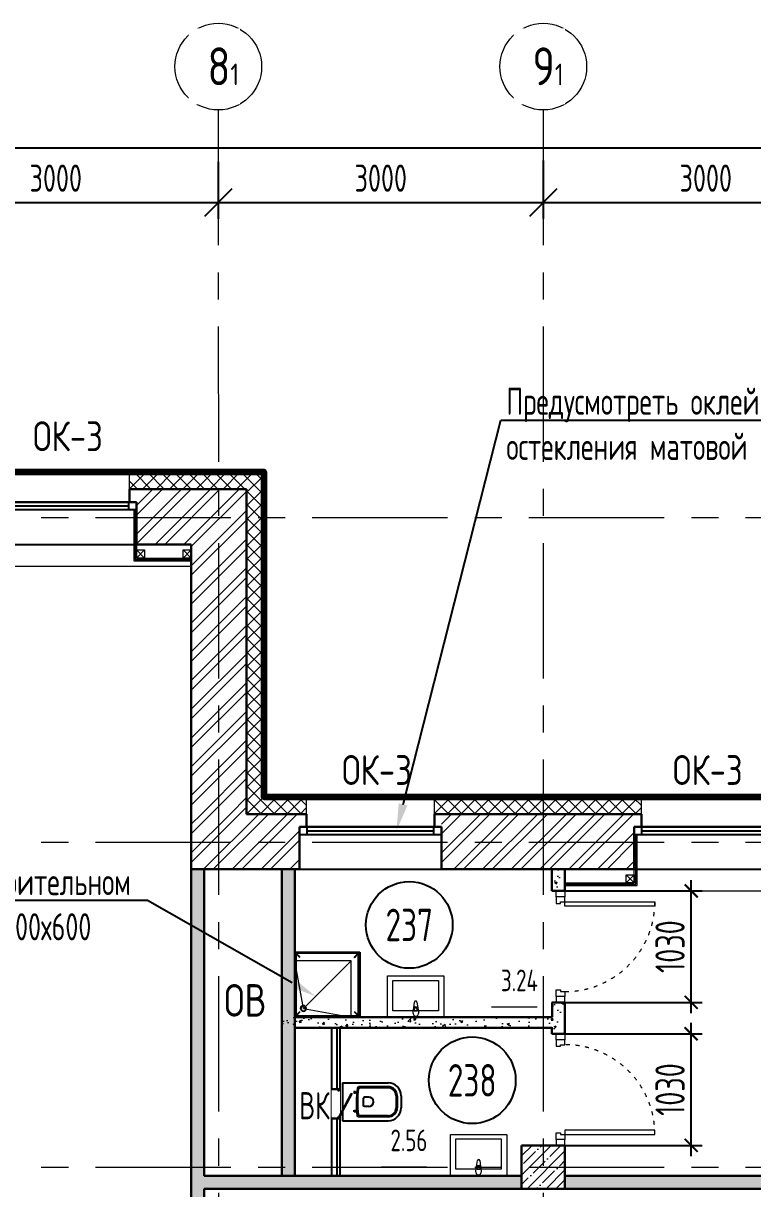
# Model space of a CAD drawing. Header units: millimetres. Extents: x -354900 to 8840672, y 0 to 292181.
# Drawn here: x -64096 to -57363, y 124401 to 135163 of the extents above; entities that cross this region are included whole.
import ezdxf
from ezdxf import colors
from ezdxf.entities.mleader import LeaderData, LeaderLine
from ezdxf.enums import TextEntityAlignment as Align
from ezdxf.math import Vec2, Vec3

# ---------------------------------------------------------------- set-up
doc = ezdxf.new("R2010")
doc.units = ezdxf.units.MM
doc.header["$MEASUREMENT"] = 0
doc.set_wipeout_variables(frame=1)
doc.linetypes.add('ACAD_ISO03W100', pattern=[30, 12, -18])
doc.linetypes.add('CENTER', pattern=[2, 1.25, -0.25, 0.25, -0.25])
doc.layers.get('0').update_dxf_attribs({"color": 250, "lineweight": 9})
for name, color, linetype, lineweight in [('_0', 250, 'Continuous', 9), ('АР_Выноски АПР', 7, 'Continuous', 5), ('АР_Двери', 5, 'Continuous', 18), ('АР_Колонны', 5, 'Continuous', 30), ('АР_Колонны Штрих', 250, 'Continuous', 5), ('АР_Маркер экспликации', 239, 'Continuous', 13), ('АР_Навесной фасад', 5, 'Continuous', 5), ('АР_Номер помещения', 1, 'Continuous', 25), ('АР_Оси', 193, 'Continuous', 9), ('АР_Оси размеры', 164, 'Continuous', 9), ('АР_Перегородки газоблок', 165, 'Continuous', 30), ('АР_Перегородки газоблок_Штрих', 165, 'Continuous', 5), ('АР_Подоконники', 163, 'Continuous', 9), ('АР_Помещения_площадь', 19, 'Continuous', 9), ('АР_Размеры', 175, 'Continuous', 9), ('АР_Размеры дверей', 15, 'Continuous', 0), ('АР_Сущ Несущая стена', 202, 'Continuous', 30), ('АР_Утеплитель', 250, 'Continuous', 9), ('АР_Штриховка кирпич', 250, 'Continuous', 9), ('Маркировка ОКОН', 7, 'Continuous', 18)]:
    doc.layers.add(name, color=color, linetype=linetype, lineweight=lineweight)
for name, color, linetype in [('АР_новое окно', 160, 'Continuous'), ('АР_Отверстия', 251, 'Continuous'), ('ТХ_сантехника', 253, 'Continuous')]:
    doc.layers.add(name, color=color, linetype=linetype)
doc.styles.add('ICOCPEUR', font='isocpeur.ttf')
doc.styles.add('ISOCPEUR', font='isocpeur.ttf', dxfattribs={"width": 0.7})
doc.styles.add('PDF ISOCPEUR', font='isocpeur.ttf')
doc.styles.get("Standard").update_dxf_attribs({"font": 'isocpeur.ttf'})
doc.styles.add('ГОСТ 2.304', font='isocpeur.ttf', dxfattribs={"width": 0.7})
doc.dimstyles.new('R_100', dxfattribs={"dimtxt": 270, "dimasz": 120, "dimexe": 100, "dimexo": 0, "dimgap": 60, "dimtad": 1, "dimdec": 0, "dimrnd": 5, "dimzin": 0, "dimdsep": 46, "dimtxsty": 'ISOCPEUR', "dimblk": 'ARCHTICK', "dimcen": 0, "dimdle": 100, "dimclrd": 256, "dimclre": 256, "dimclrt": 256, "dimadec": 0, "dimazin": 0, "dimtfac": 2, "dimtdec": 0, "dimtofl": 0, "dimtmove": 1, "dimatfit": 3, "dimfxl": 1, "dimtvp": 3, "dimtolj": 1, "dimtzin": 0, "dimarcsym": 0})
doc.dimstyles.new('СПДС', dxfattribs={"dimscale": 100, "dimtxt": 2.5, "dimasz": 2.5, "dimexe": 1.5, "dimexo": 0, "dimgap": 1, "dimtad": 1, "dimdec": 0, "dimrnd": 1, "dimtxsty": 'ГОСТ 2.304', "dimblk": 'OBLIQUE', "dimcen": 2.5, "dimdle": 1.5, "dimadec": 0, "dimazin": 2, "dimtfac": 0.75, "dimtdec": 0, "dimtmove": 1, "dimatfit": 3, "dimfxl": 1, "dimtolj": 1, "dimarcsym": 1})
pattern_1 = [(45, (-1060825.4, 164426.86), (-132.58252, 132.58252), []), (45, (-1060737.02, 164426.86), (-132.58252, 132.58252), [])]
pattern_2 = [(50, (0, 0), (215.17805, -18.82564), [22.5, -247.5]), (355, (0, 0), (-41.6254, 225.65764), [18, -198]), (100.45144, (17.93, -1.57), (173.55265, 206.832), [19.12206, -210.34263]), (46.1842, (0, 60), (320.1724, -49.6558), [33.75, -371.25]), (96.63564, (26.68, 55.86), (280.3986, 292.2356), [28.6831, -315.5141]), (351.18416, (0, 60), (280.3986, 292.2356), [27, -297]), (21, (30, 45), (179.07212, -120.78567), [22.5, -247.5]), (326, (30, 45), (72.9946, 217.545), [18, -198]), (71.45144, (44.92, 34.93), (252.0667, 96.75935), [19.12206, -210.34263]), (37.5, (0, 0), (3.647957, 99.868156), [0, -195.6, 0, -201, 0, -198.75]), (7.5, (0, 0), (78.92086, 118.32351), [0, -114.6, 0, -191.1, 0, -75.75]), (327.5, (-66.9, 0), (160.14673, -6.76646), [0, -75, 0, -234, 0, -310.5]), (317.5, (-96.9, 0), (174.95585, 30.0315), [0, -97.5, 0, -155.4, 0, -220.5])]

# ---------------------------------------------------------------- blocks, each defined once
blk = doc.blocks.new('*U455')
for points in [[(-55, -80), (-55, 0), (-115, 0), (-115, -40), (-100, -40), (-100, -80), (-55, -80)], [(0, 0), (0, -80), (-55, -80), (-55, 0), (0, 0)], [(-1030, 0), (-1030, -80), (-975, -80), (-975, 0), (-1030, 0)], [(-975, -80), (-975, 0), (-915, 0), (-915, -40), (-930, -40), (-930, -80), (-975, -80)]]:
    blk.add_lwpolyline(points)
blk.add_lwpolyline([(-100, -80), (-100, -910), (-140, -910), (-140, -80)], close=True)
at = {"linetype": 'ACAD_ISO03W100', "ltscale": 3}
blk.add_arc((-100, -80), 830, 180, 270, dxfattribs=at)
blk = doc.blocks.new('*U501')
for points in [[(0, 0), (0, -80), (55, -80), (55, 0), (0, 0)], [(55, -80), (55, 0), (115, 0), (115, -40), (100, -40), (100, -80), (55, -80)], [(975, -80), (975, 0), (915, 0), (915, -40), (930, -40), (930, -80), (975, -80)], [(1030, 0), (1030, -80), (975, -80), (975, 0), (1030, 0)]]:
    blk.add_lwpolyline(points)
blk.add_lwpolyline([(100, -80), (100, -910), (140, -910), (140, -80)], close=True)
at = {"linetype": 'ACAD_ISO03W100', "ltscale": 3}
blk.add_arc((100, -80), 830, 270, 0, dxfattribs=at)
blk = doc.blocks.new('*U81')
at = {"layer": 'АР_новое окно', "lineweight": 20}
for p, q in [((0, 1310), (-70, 1310)), ((0, 0), (-70, 0))]:
    blk.add_line(p, q, dxfattribs=at)
at = {"layer": 'АР_новое окно'}
for p, q in [((-70, 1310), (-70, 0)), ((-70, 0), (-70, 1310)), ((0, 1310), (0, 0)), ((0, 1240), (-70, 1240)), ((-35, 1240), (-35, 70)), ((0, 70), (-70, 70))]:
    blk.add_line(p, q, dxfattribs=at)
blk = doc.blocks.new('_Oblique')
at = {"color": 0, "linetype": 'ByBlock', "lineweight": -2}
blk.add_line((-0.5, -0.5), (0.5, 0.5), dxfattribs=at)
blk = doc.blocks.new('*D186')
at = {"layer": 'АР_Оси размеры', "color": 0, "lineweight": -2, "ltscale": 100, "transparency": 16777216}
for p, q in [((-65296, 133890), (-65296, 133358)), ((-62296, 133884), (-62296, 133358)), ((-65446, 133508), (-62146, 133508))]:
    blk.add_line(p, q, dxfattribs=at)
at = {"layer": 'АР_Оси размеры', "color": 0, "lineweight": -2, "ltscale": 100, "transparency": 16777216, "xscale": 250, "yscale": 250, "zscale": 250, "rotation": 180}
blk.add_blockref('_Oblique', (-65296, 133508), dxfattribs=at)
at = {"layer": 'АР_Оси размеры', "color": 0, "lineweight": -2, "ltscale": 100, "transparency": 16777216, "xscale": 250, "yscale": 250, "zscale": 250}
blk.add_blockref('_Oblique', (-62296, 133508), dxfattribs=at)
at = {"layer": 'АР_Оси размеры', "color": 0, "ltscale": 100, "transparency": 16777216, "insert": (-63796, 133733), "char_height": 250, "attachment_point": 5, "style": 'ГОСТ 2.304'}
blk.add_mtext('\\A1;3000', dxfattribs=at)
blk = doc.blocks.new('*D187')
at = {"layer": 'АР_Оси размеры', "color": 0, "lineweight": -2, "ltscale": 100, "transparency": 16777216}
for p, q in [((-59296, 133896), (-59296, 133358)), ((-62296, 133884), (-62296, 133358)), ((-62446, 133508), (-59146, 133508))]:
    blk.add_line(p, q, dxfattribs=at)
at = {"layer": 'АР_Оси размеры', "color": 0, "lineweight": -2, "ltscale": 100, "transparency": 16777216, "xscale": 250, "yscale": 250, "zscale": 250, "rotation": 180}
blk.add_blockref('_Oblique', (-62296, 133508), dxfattribs=at)
at = {"layer": 'АР_Оси размеры', "color": 0, "lineweight": -2, "ltscale": 100, "transparency": 16777216, "xscale": 250, "yscale": 250, "zscale": 250}
blk.add_blockref('_Oblique', (-59296, 133508), dxfattribs=at)
at = {"layer": 'АР_Оси размеры', "color": 0, "ltscale": 100, "transparency": 16777216, "insert": (-60796, 133733), "char_height": 250, "attachment_point": 5, "style": 'ГОСТ 2.304'}
blk.add_mtext('\\A1;3000', dxfattribs=at)
blk = doc.blocks.new('*D188')
at = {"layer": 'АР_Оси размеры', "color": 0, "lineweight": -2, "ltscale": 100, "transparency": 16777216}
for p, q in [((-59296, 133896), (-59296, 133358)), ((-56296, 133849), (-56296, 133358)), ((-59446, 133508), (-56146, 133508))]:
    blk.add_line(p, q, dxfattribs=at)
at = {"layer": 'АР_Оси размеры', "color": 0, "lineweight": -2, "ltscale": 100, "transparency": 16777216, "xscale": 250, "yscale": 250, "zscale": 250, "rotation": 180}
blk.add_blockref('_Oblique', (-59296, 133508), dxfattribs=at)
at = {"layer": 'АР_Оси размеры', "color": 0, "lineweight": -2, "ltscale": 100, "transparency": 16777216, "xscale": 250, "yscale": 250, "zscale": 250}
blk.add_blockref('_Oblique', (-56296, 133508), dxfattribs=at)
at = {"layer": 'АР_Оси размеры', "color": 0, "ltscale": 100, "transparency": 16777216, "insert": (-57796, 133733), "char_height": 250, "attachment_point": 5, "style": 'ГОСТ 2.304'}
blk.add_mtext('\\A1;3000', dxfattribs=at)
blk = doc.blocks.new('*D197')
at = {"layer": 'АР_Оси размеры', "color": 0, "lineweight": -2, "ltscale": 100, "transparency": 16777216}
for p, q in [((-83296, 134013), (-83296, 134163)), ((-19786, 134013), (-19786, 134163)), ((-83446, 134013), (-19636, 134013))]:
    blk.add_line(p, q, dxfattribs=at)
at = {"layer": 'АР_Оси размеры', "color": 0, "lineweight": -2, "ltscale": 100, "transparency": 16777216, "xscale": 250, "yscale": 250, "zscale": 250, "rotation": 180}
blk.add_blockref('_Oblique', (-83296, 134013), dxfattribs=at)
at = {"layer": 'АР_Оси размеры', "color": 0, "lineweight": -2, "ltscale": 100, "transparency": 16777216, "xscale": 250, "yscale": 250, "zscale": 250}
blk.add_blockref('_Oblique', (-19786, 134013), dxfattribs=at)
at = {"layer": 'АР_Оси размеры', "color": 0, "ltscale": 100, "transparency": 16777216, "insert": (-51541, 134238), "char_height": 250, "attachment_point": 5, "style": 'ГОСТ 2.304'}
blk.add_mtext('\\A1;63510', dxfattribs=at)
blk = doc.blocks.new('*U61')
at = {"layer": 'АР_Номер помещения', "color": 7}
blk.add_circle((-17005, 585), 400, dxfattribs=at)
at = {"layer": 'АР_Помещения_площадь', "color": 7}
blk.add_line((-15823, -174), (-16245, -174), dxfattribs=at)
at = {"color": 7, "style": 'ISOCPEUR', "width": 0.7, "flags": 1}
blk.add_attdef('КАТЕГОРИЯ', (-499, -2092), '', height=250, dxfattribs=at)
at = {"layer": 'АР_Номер помещения', "color": 7, "style": 'ISOCPEUR', "width": 0.7}
blk.add_attdef('НОМЕР_ПОМЕЩЕНИЯ', text='', height=300, dxfattribs=at).set_placement((-17005, 585), align=Align.MIDDLE_CENTER)
at = {"layer": 'АР_Помещения_площадь', "color": 7, "lineweight": 30, "width": 0.7, "flags": 104}
blk.add_attdef('ИМЯ_ПОМЕЩЕНИЯ', text='', height=100, dxfattribs=at).set_placement((130, 1300), align=Align.MIDDLE_CENTER)
at = {"layer": 'АР_Помещения_площадь', "color": 7, "style": 'ISOCPEUR', "width": 0.7}
blk.add_attdef('ПЛОЩАДЬ_ПОМЕЩЕНИЯ', text='', height=200, dxfattribs=at).set_placement((-15818, 72), align=Align.MIDDLE_RIGHT)
blk = doc.blocks.new('*U62')
at = {"layer": 'АР_Номер помещения', "color": 7}
blk.add_circle((-16023, 779), 400, dxfattribs=at)
at = {"layer": 'АР_Помещения_площадь', "color": 7}
blk.add_line((-16442, -22), (-16865, -22), dxfattribs=at)
at = {"color": 7, "style": 'ISOCPEUR', "width": 0.7, "flags": 1}
blk.add_attdef('КАТЕГОРИЯ', (-499, -2092), '', height=250, dxfattribs=at)
at = {"layer": 'АР_Номер помещения', "color": 7, "style": 'ISOCPEUR', "width": 0.7}
blk.add_attdef('НОМЕР_ПОМЕЩЕНИЯ', text='', height=300, dxfattribs=at).set_placement((-16023, 779), align=Align.MIDDLE_CENTER)
at = {"layer": 'АР_Помещения_площадь', "color": 7, "lineweight": 30, "width": 0.7, "flags": 104}
blk.add_attdef('ИМЯ_ПОМЕЩЕНИЯ', text='', height=100, dxfattribs=at).set_placement((130, 1300), align=Align.MIDDLE_CENTER)
at = {"layer": 'АР_Помещения_площадь', "color": 7, "style": 'ISOCPEUR', "width": 0.7}
blk.add_attdef('ПЛОЩАДЬ_ПОМЕЩЕНИЯ', text='', height=200, dxfattribs=at).set_placement((-16437, 224), align=Align.MIDDLE_RIGHT)
blk = doc.blocks.new('*U46')
at = {"layer": 'АР_Номер помещения', "color": 7}
blk.add_circle((-13546, 6594), 400, dxfattribs=at)
at = {"layer": 'АР_Помещения_площадь', "color": 7}
blk.add_line((-10339, 344), (-10761, 344), dxfattribs=at)
at = {"color": 7, "style": 'ISOCPEUR', "width": 0.7, "flags": 1}
blk.add_attdef('КАТЕГОРИЯ', (-499, -2092), '', height=250, dxfattribs=at)
at = {"layer": 'АР_Номер помещения', "color": 7, "style": 'ISOCPEUR', "width": 0.7}
blk.add_attdef('НОМЕР_ПОМЕЩЕНИЯ', text='', height=300, dxfattribs=at).set_placement((-13546, 6594), align=Align.MIDDLE_CENTER)
at = {"layer": 'АР_Помещения_площадь', "color": 7, "lineweight": 30, "width": 0.7, "flags": 104}
blk.add_attdef('ИМЯ_ПОМЕЩЕНИЯ', text='', height=100, dxfattribs=at).set_placement((130, 1300), align=Align.MIDDLE_CENTER)
at = {"layer": 'АР_Помещения_площадь', "color": 7, "style": 'ISOCPEUR', "width": 0.7}
blk.add_attdef('ПЛОЩАДЬ_ПОМЕЩЕНИЯ', text='', height=200, dxfattribs=at).set_placement((-10334, 591), align=Align.MIDDLE_RIGHT)
blk = doc.blocks.new('Из_буфера30949')
for p, q in [((-600, 0), (-600, 600)), ((-600, 600), (0, 600)), ((-590, 590), (-590, 10)), ((-10, 590), (-590, 590)), ((-10, 10), (-10, 590)), ((0, 600), (0, 0)), ((0, 0), (-600, 0)), ((-590, 10), (-10, 10))]:
    blk.add_line(p, q)
for start, end in [(90, 270), (270, 90)]:
    blk.add_arc((-80, 80), 25, start, end)
for points, knots in [([(-550, 550), (-553, 554), (-559, 559), (-565, 565), (-569, 569), (-572, 572), (-575, 575), (-578, 578), (-580, 580), (-582, 582), (-585, 585), (-587, 587), (-589, 589), (-590, 590), (-590, 590)], [0, 0, 0, 0, 0.166667, 0.25, 0.333333, 0.375, 0.416667, 0.5, 0.541667, 0.583333, 0.666667, 0.75, 0.833333, 1, 1, 1, 1]), ([(-50, 550), (-46, 553), (-41, 559), (-35, 565), (-31, 569), (-28, 572), (-25, 575), (-22, 578), (-20, 580), (-18, 582), (-15, 585), (-13, 587), (-11, 589), (-10, 590), (-10, 590)], [0, 0, 0, 0, 0.166667, 0.25, 0.333333, 0.375, 0.416667, 0.5, 0.541667, 0.583333, 0.666667, 0.75, 0.833333, 1, 1, 1, 1]), ([(-550, 50), (-554, 47), (-559, 41), (-565, 35), (-569, 31), (-572, 28), (-575, 25), (-578, 22), (-580, 20), (-582, 18), (-585, 15), (-587, 13), (-589, 11), (-590, 10), (-590, 10)], [0, 0, 0, 0, 0.166667, 0.25, 0.333333, 0.375, 0.416667, 0.5, 0.541667, 0.583333, 0.666667, 0.75, 0.833333, 1, 1, 1, 1]), ([(-10, 10), (-10, 10), (-11, 11), (-13, 13), (-15, 15), (-18, 18), (-20, 20), (-22, 22), (-25, 25), (-28, 28), (-31, 31), (-35, 35), (-41, 41), (-47, 46), (-50, 50)], [-1, -1, -1, -1, -0.833333, -0.75, -0.666667, -0.583333, -0.541667, -0.5, -0.416667, -0.375, -0.333333, -0.25, -0.166667, 0, 0, 0, 0])]:
    blk.add_open_spline(points, degree=3, knots=knots)
blk = doc.blocks.new('Из_буфера27431')
at = {"linetype": 'Continuous', "lineweight": 5}
for p, q in [((-139, 11), (-86, 18)), ((-139, 11), (-86, 18)), ((-76, 21), (-34, 25)), ((-76, 21), (-34, 25)), ((-59, 14), (-74, 14)), ((-59, 14), (-74, 14)), ((-59, -14), (-59, 14)), ((-59, -14), (-59, 14)), ((-86, -18), (-139, -11)), ((-86, -18), (-139, -11)), ((-34, -25), (-76, -21)), ((-34, -25), (-76, -21)), ((-74, -14), (-59, -14)), ((-74, -14), (-59, -14))]:
    blk.add_line(p, q, dxfattribs=at)
for points in [[(0, -260), (-380, -260), (-380, 260), (0, 260)], [(-59, -210), (-339, -210), (-339, 210), (-59, 210)], [(-59, -210), (-339, -210), (-339, 210), (-59, 210)]]:
    blk.add_lwpolyline(points, close=True, dxfattribs=at)
for centre, radius, start, end in [((-137, 0), 11.2, 97.1389, 262.8611), ((-137, 0), 11.2, 97.1389, 262.8611), ((-74, 0), 21.1, 122.771, 237.229), ((-74, 0), 21.1, 122.771, 237.229), ((-74, 0), 13.6, 90, 270), ((-74, 0), 13.6, 90, 270), ((-74, 0), 21.1, 95.1696, 122.771), ((-74, 0), 21.1, 95.1696, 122.771), ((-34, 0), 25, 270, 90), ((-34, 0), 25, 270, 90), ((-74, 0), 21.1, 237.229, 264.8304), ((-74, 0), 21.1, 237.229, 264.8304)]:
    blk.add_arc(centre, radius, start, end, dxfattribs=at)
blk = doc.blocks.new('унитаз поликлиники')
for p, q in [((0, 175), (0, -175)), ((0, 175), (420, 175)), ((420, 139), (150, 139)), ((420, 129), (157, 129)), ((126, 87), (100, 87)), ((112, 73), (112, 100)), ((192, -34), (192, 34)), ((242, 44), (202, 44)), ((494, 57), (494, -57)), ((504, 55), (504, -55)), ((540, 55), (540, -55)), ((126, -87), (99, -86)), ((112, -73), (112, -100)), ((242, -44), (202, -44)), ((0, -175), (420, -175)), ((420, -139), (148, -139)), ((420, -129), (155, -129))]:
    blk.add_line(p, q)
for centre, radius, start, end in [((420, 55), 120, 0, 90), ((420, 55), 83.5, 359.8619, 90.3335), ((420, 55), 74, 0, 90), ((242, 0), 43.7, 270, 90), ((420, -55), 120, 270, 0), ((420, -55), 84, 270, 0), ((420, -55), 74, 270, 358.4018)]:
    blk.add_arc(centre, radius, start, end)
at = {"extrusion": (0, 0, -1)}
for centre, major_axis, ratio, start_param, end_param in [((1158, 0), (-731, -726), 0.993775, 0.659849, 0.910919), ((984, 0), (-23, -941), 0.89728, 1.422258, 1.677847), ((150, 127), (-5.6, -10.5), 0.821373, 1.269211, 2.570669), ((154, 120), (-5.61, -7.72), 0.798093, 1.232924, 2.686723), ((202, -33), (4.12, -9.49), 0.964797, 0.42926, 1.943413), ((148, -127), (5.4, -10.4), 0.836443, 0.56114, 1.877577), ((155, -117), (5.3, -10.4), 0.842984, 0.549902, 1.8819)]:
    blk.add_ellipse(centre, major_axis=major_axis, ratio=ratio, start_param=start_param, end_param=end_param, dxfattribs=at)
blk.add_ellipse((112, 87), major_axis=(3.55, 3.55), ratio=1, dxfattribs=at)
blk.add_ellipse((202, 33), major_axis=(4.12, 9.49), ratio=0.964797, start_param=0.42926, end_param=1.943413)
blk.add_ellipse((112, -87), major_axis=(3.54, -3.55), ratio=1)
blk = doc.blocks.new('_ArchTick')
at = {"color": 0, "linetype": 'ByBlock', "const_width": 0.15}
blk.add_lwpolyline([(-0.5, -0.5), (0.5, 0.5)], dxfattribs=at)
blk = doc.blocks.new('*D500')
at = {"layer": 'АР_Размеры дверей', "lineweight": -2, "ltscale": 100, "transparency": 16777216}
for p, q in [((-57931, 124701), (-57931, 125931)), ((-59176, 125831), (-57831, 125831)), ((-59176, 124801), (-57831, 124801))]:
    blk.add_line(p, q, dxfattribs=at)
at = {"layer": 'АР_Размеры дверей', "lineweight": -2, "ltscale": 100, "transparency": 16777216, "xscale": 120, "yscale": 120, "zscale": 120}
for p, rotation in [((-57931, 125831), 90), ((-57931, 124801), 270)]:
    blk.add_blockref('_ArchTick', p, dxfattribs=dict(at, rotation=rotation))
at = {"layer": 'АР_Размеры дверей', "ltscale": 100, "transparency": 16777216, "insert": (-58126, 125316), "char_height": 270, "attachment_point": 5, "rotation": 90, "style": 'ISOCPEUR'}
blk.add_mtext('\\A1;1030', dxfattribs=at)
blk = doc.blocks.new('*D502')
at = {"layer": 'АР_Размеры дверей', "lineweight": -2, "ltscale": 100, "transparency": 16777216}
for p, q in [((-57931, 126021), (-57931, 127251)), ((-59176, 127151), (-57831, 127151)), ((-59176, 126121), (-57831, 126121))]:
    blk.add_line(p, q, dxfattribs=at)
at = {"layer": 'АР_Размеры дверей', "lineweight": -2, "ltscale": 100, "transparency": 16777216, "xscale": 120, "yscale": 120, "zscale": 120}
for p, rotation in [((-57931, 127151), 90), ((-57931, 126121), 270)]:
    blk.add_blockref('_ArchTick', p, dxfattribs=dict(at, rotation=rotation))
at = {"layer": 'АР_Размеры дверей', "ltscale": 100, "transparency": 16777216, "insert": (-58126, 126636), "char_height": 270, "attachment_point": 5, "rotation": 90, "style": 'ISOCPEUR'}
blk.add_mtext('\\A1;1030', dxfattribs=at)
blk = doc.blocks.new('A$Ce02d65bd')
at = {"ltscale": 100}
for points in [[(0, 0), (0, 75), (75, 75), (75, 0), (0, 0)], [(0, 0), (75, 75)], [(0, 75), (75, 0)]]:
    blk.add_lwpolyline(points, dxfattribs=at)
blk = doc.blocks.new('A$Ccaf15605')
at = {"layer": 'ТХ_сантехника', "lineweight": 13, "ltscale": 500}
for p, q in [((0, 0), (-80, 440)), ((440, 440), (0, 0)), ((0, 0), (440, -80))]:
    blk.add_line(p, q, dxfattribs=at)
for points in [[(520, 520), (-80, 520), (-80, -80), (520, -80)], [(440, 440), (-80, 440), (-80, -80), (440, -80)]]:
    blk.add_lwpolyline(points, close=True, dxfattribs=at)
blk.add_circle((0, 0), 25, dxfattribs=at)
blk = doc.blocks.new('*U610')
at = {"color": 7}
blk.add_wipeout([(-565, 60), (445, 60), (445, -218), (-565, -218)], dxfattribs=at)
for p, q in [((-530, 60), (-565, 60)), ((-550, 60), (-550, -10)), ((-550, -10), (-550, 60)), ((-510, 60), (-530, 60)), ((-510, 20), (-510, 60)), ((-500, 20), (-510, 20)), ((-500, -10), (-500, 20)), ((380, -10), (380, 20)), ((380, 20), (390, 20)), ((390, 20), (390, 60)), ((390, 60), (410, 60)), ((410, 60), (445, 60)), ((430, 60), (430, -10)), ((430, -10), (430, 60)), ((-565, -10), (-530, -10)), ((-530, -10), (-500, -10)), ((410, -10), (380, -10)), ((445, -10), (410, -10))]:
    blk.add_line(p, q)
at = {"lineweight": 30}
for p, q in [((-565, 60), (-565, -218)), ((445, 60), (445, -218))]:
    blk.add_line(p, q, dxfattribs=at)
blk.add_lwpolyline([(389, 60), (370, 25), (-424, 448), (-406, 483)], close=True)

msp = doc.modelspace()

# ---------------------------------------------------------------- hatches: boundary and pattern name
at = {"layer": 'АР_Колонны Штрих', "ltscale": 100}
h = msp.add_hatch(dxfattribs=at)
h.set_pattern_fill('ANSI35', color=256, scale=500)
h.set_pattern_definition([(45, (-1016547.86, 164672.16), (-88.388348, 88.388348), []), (45, (-1016459.47, 164672.16), (-88.388348, 88.388348), [156.25, -31.25, 0, -31.25])])
h.paths.add_polyline_path([(-59095.8, 124800.7), (-59495.8, 124800.7), (-59495.8, 124400.7), (-59095.8, 124400.7)])
at = {"layer": 'АР_Перегородки газоблок_Штрих', "ltscale": 100}
h = msp.add_hatch(dxfattribs=at)
h.set_pattern_fill('AR-CONC', color=256, scale=30)
h.set_pattern_definition(pattern_2)
h.paths.add_polyline_path([(-61590.8, 127350.7), (-61710.8, 127350.7), (-61710.8, 125985.7), (-62425.8, 125985.7), (-62425.8, 127350.7), (-62545.8, 127350.7), (-62545.8, 118520.7), (-64095.8, 118520.7), (-64095.8, 118400.7), (-59495.8, 118400.9), (-59495.8, 118520.9), (-62425.8, 118520.7), (-62425.8, 121328.5), (-60945.8, 121328.5), (-60945.8, 121328.5), (-57245.8, 121328.5), (-57245.8, 121328.5), (-53095.8, 121328.5), (-53095.8, 121448.2), (-55027, 121448.2), (-55026.9, 122020.3), (-55146.9, 122020.3), (-55147, 121448.3), (-57125.8, 121448.5), (-57125.8, 122020.3), (-57245.8, 122020.3), (-57245.8, 121448.5), (-58267.3, 121448.5), (-58267.3, 122020.3), (-58250.8, 122020.3), (-58147.3, 122020.3), (-58147.3, 121448.5), (-58250.8, 121448.5), (-59495.8, 121448.5), (-59495.8, 122020.3), (-59495.8, 121448.5), (-61065.8, 121448.5), (-61065.8, 122020.3), (-61065.8, 122020.3), (-61065.8, 121448.5), (-60945.8, 121448.5), (-60945.8, 122020.3), (-61065.8, 122020.3), (-61065.8, 121448.5), (-61590.8, 121448.5), (-61590.8, 122020.3), (-61590.8, 122020.3), (-61590.8, 121448.5), (-62425.8, 121448.5), (-62425.8, 122020.3), (-53095.7, 122020), (-53095.8, 121448.2), (-53095.8, 121448.2), (-53095.8, 122140.3), (-53818.1, 122140.1), (-57125.8, 122140.3), (-57125.8, 123590.3), (-57245.8, 123590.3), (-57245.8, 122140.3), (-62425.8, 122140.3), (-62425.8, 124400.7), (-59495.8, 124400.7), (-59495.8, 124520.7), (-62425.8, 124520.7), (-62425.8, 125985.7), (-61710.8, 125985.7), (-61710.8, 124520.7), (-61590.8, 124520.7)])
h = msp.add_hatch(dxfattribs=at)
h.set_pattern_fill('AR-CONC', color=256, scale=30)
h.set_pattern_definition(pattern_2)
h.paths.add_polyline_path([(-59095.8, 127350.7), (-59215.8, 127350.7), (-59215.8, 127150.7), (-59095.8, 127150.7)])
h = msp.add_hatch(dxfattribs=at)
h.set_pattern_fill('AR-CONC', color=256, scale=30)
h.set_pattern_definition(pattern_2)
h.paths.add_polyline_path([(-59215.8, 125830.7), (-59095.8, 125830.7), (-59095.8, 126120.7), (-59215.8, 126120.7), (-59215.8, 125870.7)])
h = msp.add_hatch(dxfattribs=at)
h.set_pattern_fill('AR-CONC', color=256, scale=30)
h.set_pattern_definition(pattern_2)
h.paths.add_polyline_path([(-61710.8, 125985.7), (-61710.8, 125885.9), (-59215.7, 125885.9), (-59215.7, 125985.9)])
h = msp.add_hatch(dxfattribs=at)
h.set_pattern_fill('AR-CONC', color=256, scale=30)
h.set_pattern_definition(pattern_2)
h.paths.add_polyline_path([(-53495.8, 124520.7), (-59095.8, 124520.7), (-59095.8, 124400.7), (-53495.8, 124400.7)])
at = {"layer": 'АР_Утеплитель', "ltscale": 100}
h = msp.add_hatch(dxfattribs=at)
h.set_pattern_fill('ANSI37', color=256, scale=700)
h.set_pattern_definition([(45, (-1039850.73, 163752.83), (-61.871843, 61.871843), []), (135, (-1039850.73, 163752.83), (-61.871843, -61.871843), [])])
h.paths.add_polyline_path([(-61480.8, 127860.7), (-62035.8, 127860.7), (-62035.8, 130860.7), (-63115.8, 130860.7), (-63115.8, 131010.7), (-61885.8, 131010.7), (-61885.8, 128010.7), (-61480.8, 128010.7)])
h = msp.add_hatch(dxfattribs=at)
h.set_pattern_fill('ANSI37', color=256, scale=700)
h.set_pattern_definition([(45, (-1036760.73, 163752.83), (-61.871843, 61.871843), []), (135, (-1036760.73, 163752.83), (-61.871843, -61.871843), [])])
h.paths.add_polyline_path([(-58390.8, 127860.7), (-60300.8, 127860.7), (-60300.8, 128010.7), (-58390.8, 128010.7)])
at = {"layer": 'АР_Штриховка кирпич', "ltscale": 100}
h = msp.add_hatch(dxfattribs=at)
h.set_pattern_fill('ANSI32', color=256, scale=500)
h.set_pattern_definition(pattern_1)
h.paths.add_polyline_path([(-62035.8, 130860.7), (-62035.8, 130339.6), (-62035.8, 127860.7), (-62545.8, 127860.7), (-62545.8, 130350.7), (-63050.8, 130350.7), (-63050.8, 130860.7)])
h = msp.add_hatch(dxfattribs=at)
h.set_pattern_fill('ANSI32', color=256, scale=500)
h.set_pattern_definition(pattern_1)
h.paths.add_polyline_path([(-61545.8, 127860.7), (-62035.8, 127860.7), (-62545.8, 127860.7), (-62545.8, 127350.7), (-61545.8, 127350.7)])
h = msp.add_hatch(dxfattribs=at)
h.set_pattern_fill('ANSI32', color=256, scale=500)
h.set_pattern_definition([(45, (-1058515.4, 164426.86), (-132.58252, 132.58252), []), (45, (-1058427.02, 164426.86), (-132.58252, 132.58252), [])])
h.paths.add_polyline_path([(-58455.8, 127860.7), (-60235.8, 127860.7), (-60235.8, 127350.7), (-58455.8, 127350.7)])

# ---------------------------------------------------------------- linework, layer by layer
for points in [[(-63075.8, 130671.8), (-63075.8, 130200), (-62545.8, 130200)], [(-63063.3, 130671.8), (-63063.3, 130212.5), (-62545.8, 130212.5)], [(-63050.8, 130741.8), (-63050.8, 130225), (-62545.8, 130225)], [(-59095.8, 127212.5), (-58443.3, 127212.5), (-58443.3, 127671.8)], [(-59095.8, 127200), (-58430.8, 127200), (-58430.8, 127671.8)], [(-59095.8, 127225), (-58455.8, 127225), (-58455.8, 127602.8)]]:
    msp.add_lwpolyline(points)
at = {"layer": 'АР_Колонны', "ltscale": 100}
msp.add_lwpolyline([(-59495.8, 124800.7), (-59095.8, 124800.7), (-59095.8, 124400.7), (-59495.8, 124400.7)], close=True, dxfattribs=at)
at = {"layer": 'АР_Навесной фасад', "ltscale": 100}
for p, q in [((-71715.8, 131020.7), (-61875.8, 131020.7)), ((-63115.8, 131010.7), (-61885.8, 131010.7)), ((-61885.8, 131010.7), (-61885.8, 128010.7)), ((-61875.8, 131020.7), (-61875.8, 128020.7)), ((-61885.8, 128010.7), (-61480.8, 128010.7)), ((-61875.8, 128020.7), (-53715.8, 128020.7)), ((-60300.8, 128010.7), (-58390.8, 128010.7))]:
    msp.add_line(p, q, dxfattribs=at)
at = {"layer": 'АР_Навесной фасад', "color": 18, "ltscale": 100, "true_color": 0x000000}
for points in [[(-63115.8, 130860.7), (-63115.8, 131020.7)], [(-61480.8, 127860.7), (-61480.8, 128020.7)], [(-60300.8, 127860.7), (-60300.8, 128020.7)], [(-58390.8, 127860.7), (-58390.8, 128020.7)]]:
    msp.add_lwpolyline(points, dxfattribs=at)
at = {"layer": 'АР_новое окно'}
for p, q in [((-64360.8, 130350.7), (-63050.8, 130350.7)), ((-61545.8, 127350.7), (-60235.8, 127350.7)), ((-58455.8, 127350.7), (-57145.8, 127350.7))]:
    msp.add_line(p, q, dxfattribs=at)
at = {"layer": 'АР_Оси', "linetype": 'CENTER', "ltscale": 1000}
for p, q in [((-62295.8, 134363.2), (-62293.1, 78680.8)), ((-59295.8, 134363.2), (-59295.8, 78630.8)), ((-89429.5, 130600.7), (-6251.1, 130600.7)), ((-89429.5, 127600.7), (-6251.1, 127600.7)), ((-89429.5, 124600.7), (-6251.1, 124600.7)), ((-89429.5, 124600.7), (-6251.1, 124600.7))]:
    msp.add_line(p, q, dxfattribs=at)
at = {"layer": 'АР_Оси', "ltscale": 0.5}
for centre in [(-62295.8, 134763.2), (-59295.8, 134763.2)]:
    msp.add_circle(centre, 400, dxfattribs=at)
at = {"layer": 'АР_Перегородки газоблок', "ltscale": 100}
msp.add_line((-62425.8, 125985.7), (-62425.8, 124520.7), dxfattribs=at)
for points in [[(-62545.8, 118520.7), (-62545.8, 127350.7)], [(-62425.8, 127350.7), (-62425.8, 125985.7)], [(-61710.8, 124520.7), (-61710.8, 127350.7)], [(-61590.8, 127350.7), (-61590.8, 124520.7)], [(-59215.8, 127150.7), (-59215.8, 127350.7)], [(-59095.8, 127350.7), (-59095.8, 127150.7)], [(-59095.8, 127150.7), (-59215.8, 127150.7)], [(-61710.8, 125985.7), (-61710.8, 126332)], [(-59095.8, 126120.7), (-59215.8, 126120.7)], [(-59215.7, 125985.7), (-59215.7, 126120.7)], [(-59095.8, 126120.7), (-59095.8, 125830.7)], [(-61590.8, 125985.7), (-59215.7, 125985.7)], [(-59215.8, 125885.7), (-61590.8, 125885.7)], [(-59215.8, 125830.7), (-59215.8, 125885.7)], [(-59095.8, 125830.7), (-59215.8, 125830.7)], [(-62425.8, 124520.7), (-59495.8, 124520.7)], [(-59095.8, 124520.7), (-53495.8, 124520.7)], [(-62425.8, 124400.7), (-62425.8, 122140.3)], [(-59495.8, 124400.7), (-62425.8, 124400.7)], [(-53495.8, 124400.7), (-59095.8, 124400.7)]]:
    msp.add_lwpolyline(points, dxfattribs=at)
at = {"layer": 'АР_Перегородки газоблок', "color": 0, "lineweight": 25, "ltscale": 100}
for points in [[(-61248.7, 124520.7), (-61248.7, 125885.7)], [(-61198.7, 124520.7), (-61198.7, 125885.7)], [(-61173.7, 125885.7), (-61173.7, 124520.7)]]:
    msp.add_lwpolyline(points, dxfattribs=at)
at = {"layer": 'АР_Подоконники', "ltscale": 100}
for p, q in [((-71045.8, 130150.7), (-62545.8, 130150.7)), ((-59095.8, 127150.7), (-53866.7, 127150.7))]:
    msp.add_line(p, q, dxfattribs=at)
at = {"layer": 'АР_Сущ Несущая стена', "ltscale": 100}
for p, q in [((-63115.8, 130860.7), (-62035.8, 130860.7)), ((-63115.8, 130741.8), (-63115.8, 130860.7)), ((-62035.8, 130860.7), (-62035.8, 127860.7)), ((-63115.8, 130741.8), (-63050.8, 130741.8)), ((-63050.8, 130741.8), (-63050.8, 130350.7)), ((-63050.8, 130350.7), (-62545.8, 130350.7)), ((-62545.8, 130350.7), (-62545.8, 127350.7)), ((-62035.8, 127860.7), (-61480.8, 127860.7)), ((-61480.8, 127741.8), (-61480.8, 127860.7)), ((-60300.8, 127860.7), (-58390.8, 127860.7)), ((-60300.8, 127741.8), (-60300.8, 127860.7)), ((-58390.8, 127741.8), (-58390.8, 127860.7)), ((-61545.8, 127741.8), (-61545.8, 127350.7)), ((-61545.8, 127741.8), (-61480.8, 127741.8)), ((-60300.8, 127741.8), (-60235.8, 127741.8)), ((-60235.8, 127741.8), (-60235.8, 127350.7)), ((-58455.8, 127741.8), (-58455.8, 127350.7)), ((-58455.8, 127741.8), (-58390.8, 127741.8)), ((-62545.8, 127350.7), (-61545.8, 127350.7)), ((-60235.8, 127350.7), (-58455.8, 127350.7))]:
    msp.add_line(p, q, dxfattribs=at)
at = {"layer": 'АР_Сущ Несущая стена', "lineweight": 15, "ltscale": 100}
for p, q in [((-64360.8, 130741.8), (-63050.8, 130741.8)), ((-61545.8, 127741.8), (-60235.8, 127741.8)), ((-58455.8, 127741.8), (-57145.8, 127741.8))]:
    msp.add_line(p, q, dxfattribs=at)

# ---------------------------------------------------------------- block references
at = {"lineweight": 13, "ltscale": 500}
msp.add_blockref('A$Ccaf15605', (-61510.8, 126065.7), dxfattribs=at)
at = {"layer": '_0', "color": 1, "lineweight": -3, "ltscale": 500}
for p in [(-63050.8, 130225), (-62620.5, 130225), (-58530.8, 127225)]:
    msp.add_blockref('A$Ce02d65bd', p, dxfattribs=at)
at = {"layer": 'АР_Двери', "rotation": 90.00000000000001}
for name, p in [('*U455', (-59175.8, 127150.7)), ('*U501', (-59175.8, 124800.7))]:
    msp.add_blockref(name, p, dxfattribs=at)
at = {"layer": 'АР_Маркер экспликации'}
ref = msp.add_blockref('*U61', (-43528.2, 126251.7), dxfattribs=at)
ref.add_attrib('НОМЕР_ПОМЕЩЕНИЯ', '237', dxfattribs={"layer": 'АР_Номер помещения', "color": 7, "height": 300, "style": 'ISOCPEUR', "width": 0.7}).set_placement((-60533.3, 126836.4), align=Align.MIDDLE_CENTER)
ref.add_attrib('ПЛОЩАДЬ_ПОМЕЩЕНИЯ', '3.24', dxfattribs={"layer": 'АР_Помещения_площадь', "color": 7, "height": 200, "style": 'ISOCPEUR', "width": 0.7}).set_placement((-59346.1, 126324), align=Align.MIDDLE_RIGHT)
ref = msp.add_blockref('*U62', (-43929, 124622.8), dxfattribs=at)
ref.add_attrib('НОМЕР_ПОМЕЩЕНИЯ', '238', dxfattribs={"layer": 'АР_Номер помещения', "color": 7, "height": 300, "style": 'ISOCPEUR', "width": 0.7}).set_placement((-59952.2, 125401.5), align=Align.MIDDLE_CENTER)
ref.add_attrib('ПЛОЩАДЬ_ПОМЕЩЕНИЯ', '2.56', dxfattribs={"layer": 'АР_Помещения_площадь', "color": 7, "height": 200, "style": 'ISOCPEUR', "width": 0.7}).set_placement((-60366.3, 124847.2), align=Align.MIDDLE_RIGHT)
ref = msp.add_blockref('*U46', (-53216.3, 118487.8), dxfattribs=at)
ref.add_attrib('НОМЕР_ПОМЕЩЕНИЯ', '236', dxfattribs={"layer": 'АР_Номер помещения', "color": 7, "height": 300, "style": 'ISOCPEUR', "width": 0.7}).set_placement((-66762.1, 125081.9), align=Align.MIDDLE_CENTER)
ref.add_attrib('ПЛОЩАДЬ_ПОМЕЩЕНИЯ', '102.78', dxfattribs={"layer": 'АР_Помещения_площадь', "color": 7, "height": 200, "style": 'ISOCPEUR', "width": 0.7}).set_placement((-63550.6, 119078.4), align=Align.MIDDLE_RIGHT)
at = {"layer": 'АР_новое окно', "xscale": -1, "rotation": 90}
for p in [(-63050.8, 130671.8), (-60235.8, 127671.8), (-57145.8, 127671.8)]:
    msp.add_blockref('*U81', p, dxfattribs=at)
at = {"layer": 'ТХ_сантехника', "ltscale": 75, "rotation": 270}
msp.add_blockref('Из_буфера30949', (-61590.8, 125985.7), dxfattribs=at)
at = {"layer": 'ТХ_сантехника', "ltscale": 100, "rotation": 270}
for p in [(-60473.5, 125985.7), (-59893.8, 124520.7)]:
    msp.add_blockref('Из_буфера27431', p, dxfattribs=at)
at = {"layer": 'ТХ_сантехника'}
msp.add_blockref('унитаз поликлиники', (-61148.7, 125203.2), dxfattribs=at)

# ---------------------------------------------------------------- texts
at = {"layer": 'АР_Отверстия', "ltscale": 100, "attachment_point": 5, "line_spacing_factor": 0.7, "style": 'ICOCPEUR'}
for s, insert, char_height in [('\\A1;{\\W0.8;ОВ}', (-62047.5, 126139.6), 300), ('\\A1;{\\W0.7;ВК}', (-61409.3, 125166.9), 250)]:
    msp.add_mtext(s, dxfattribs=dict(at, insert=insert, char_height=char_height))
at = {"layer": 'Маркировка ОКОН', "lineweight": 0, "char_height": 275.423, "attachment_point": 9, "rotation": 359.99779, "style": 'PDF ISOCPEUR'}
for insert in [(-63361.4, 131211.3), (-60508.8, 128128.6, -0.2), (-57455.1, 128128.6, -0.2)]:
    msp.add_mtext('{\\W0.8;ОК-3}', dxfattribs=dict(at, insert=insert))

# ---------------------------------------------------------------- dimensions: what is measured, and where the dimension line sits
at = {"layer": 'АР_Оси размеры', "ltscale": 100}
for base, p1, p2, picture, middle in [((-62295.8, 133507.8), (-65295.8, 133889.8), (-62295.8, 133884.1), '*D186', (-63795.8, 133732.8)), ((-59295.8, 133507.8), (-62295.8, 133884.1), (-59295.8, 133895.6), '*D187', (-60795.8, 133732.8)), ((-56295.8, 133507.8), (-59295.8, 133895.6), (-56295.8, 133849.4), '*D188', (-57795.8, 133732.8))]:
    dim = msp.add_linear_dim(base=base, p1=p1, p2=p2, dimstyle='СПДС', dxfattribs=at)
    dim.commit()
    dim.dimension.update_dxf_attribs({"geometry": picture, "text_midpoint": middle})
at = {"layer": 'АР_Размеры дверей', "ltscale": 100}
for base, p1, p2, picture, middle in [((-57930.7, 127150.7), (-59175.8, 126120.7), (-59175.8, 127150.7), '*D502', (-58125.7, 126635.7)), ((-57930.7, 125830.7), (-59175.8, 124800.7), (-59175.8, 125830.7), '*D500', (-58125.7, 125315.7))]:
    dim = msp.add_linear_dim(base=base, p1=p1, p2=p2, angle=90, dimstyle='R_100', override={"dimpost": '\\X', "dimfxl": 2.5, "dimarcsym": 2}, dxfattribs=at)
    dim.commit()
    dim.dimension.update_dxf_attribs({"geometry": picture, "text_midpoint": middle})

# ---------------------------------------------------------------- leaders
at = {"layer": 'АР_Выноски АПР'}
ml = msp.add_multileader_mtext('Standard', dxfattribs=at)
ml.set_content('{\\W0.7;Предусмотреть оклейку внутреннего остекления матовой пленкой}', color=256, style='ISOCPEUR')
ml.set_leader_properties()
ml.build(insert=Vec2(0, 0))
ml.multileader.update_dxf_attribs({"text_left_attachment_type": 6, "text_right_attachment_type": 6, "dogleg_length": 100, "arrow_head_size": 250})
ctx = ml.context
ctx.base_point, ctx.char_height, ctx.arrow_head_size, ctx.landing_gap_size, ctx.plane_origin = Vec3(-59661.9, 131497.6), 250, 250, 25, Vec3(-46206.5, 146469.2)
ctx.left_attachment, ctx.right_attachment = 6, 6
notes = []
notes.append((ctx, [(0, (1, 1, 0), (-59687.9, 131497.6), (1, 0), 26, [(2, [(-60651.7, 127706.8)], 0, [])])]))
ctx.mtext.insert, ctx.mtext.width, ctx.mtext.defined_height, ctx.mtext.flow_direction = Vec3(-59636.9, 131797.6), 4200.765, 12.2, 5
ml = msp.add_multileader_mtext('Standard', dxfattribs=at)
ml.set_content('\\A1;Поддон в строительном \\Pисполнении 600х600', color=256, style='ISOCPEUR')
ml.set_leader_properties()
ml.build(insert=Vec2(0, 0))
ml.multileader.update_dxf_attribs({"text_left_attachment_type": 6, "text_right_attachment_type": 6, "dogleg_length": 100, "arrow_head_size": 250})
ctx = ml.context
ctx.base_point, ctx.char_height, ctx.arrow_head_size, ctx.landing_gap_size, ctx.plane_origin = Vec3(-65759.7, 127061.3), 250, 250, 25, Vec3(-82992, 127331.4)
ctx.left_attachment, ctx.right_attachment = 6, 6
notes.append((ctx, [(0, (1, 1, 0), (-62949.2, 127061.3), (-1, 0), 170.5, [(1, [(-61398, 126178.4)], 0, [])])]))
ctx.mtext.insert, ctx.mtext.defined_height, ctx.mtext.flow_direction = Vec3(-65734.7, 127361.3), 3.979039320256561e-13, 5
for ctx, leaders in notes:
    for number, flags, end, landing, length, lines in leaders:
        leader = LeaderData()
        leader.index, (leader.has_last_leader_line, leader.has_dogleg_vector, leader.attachment_direction) = number, flags
        leader.last_leader_point, leader.dogleg_vector, leader.dogleg_length = Vec3(end), Vec3(landing), length
        for number, points, colour, breaks in lines:
            line = LeaderLine()
            line.index, line.vertices, line.color, line.breaks = number, Vec3.list(points), colors.encode_raw_color(colour), breaks
            leader.lines.append(line)
        ctx.leaders.append(leader)

# ---------------------------------------------------------------- next in the draw order: block references
at = {"layer": 'АР_Двери', "xscale": 0.2701273999331003, "yscale": 0.2701273999331003, "zscale": 0.2701273999331003, "rotation": 270.0022807060942}
msp.add_blockref('*U610', (-61189.9, 125168.2), dxfattribs=at)

# ---------------------------------------------------------------- next in the draw order: texts
at = {"layer": 'АР_Оси', "char_height": 350, "width": 123.867, "attachment_point": 1, "line_spacing_factor": 1.149209, "style": 'ГОСТ 2.304', "bg_fill": 2}
for s, insert in [('{\\W0.8;8\\H0.57143x;1}', (-62395.6, 134940.9)), ('{\\W0.8;9\\H0.57143x;1}', (-59395.6, 134940.9))]:
    msp.add_mtext(s, dxfattribs=dict(at, insert=insert))

# ---------------------------------------------------------------- next in the draw order: linework, layer by layer
at = {"layer": 'АР_Размеры', "color": 3, "lineweight": 200, "ltscale": 100}
msp.add_lwpolyline([(-71715.8, 127510.9), (-71715.8, 131020.7), (-61875.8, 131020.7), (-61875.8, 128020.7), (-53715.8, 128020.7), (-53715.8, 131530.7), (-45375.8, 131530.7), (-45375.8, 128020.7), (-45018.4, 128020.7), (-19365.8, 128020.7), (-19365.8, 118180.7), (-22875.8, 118180.7), (-22875.8, 115050.7), (-52416.4, 115050.7)], dxfattribs=at)

# ---------------------------------------------------------------- next in the draw order: dimensions: what is measured, and where the dimension line sits
at = {"layer": 'АР_Оси размеры', "ltscale": 100}
dim = msp.add_linear_dim(base=(-19785.8, 134013.2), p1=(-83295.8, 134013.2), p2=(-19785.8, 134013.2), dimstyle='СПДС', dxfattribs=at)
dim.commit()
dim.dimension.update_dxf_attribs({"geometry": '*D197', "text_midpoint": (-51540.8, 134238.2)})

doc.saveas('drawing.dxf')
